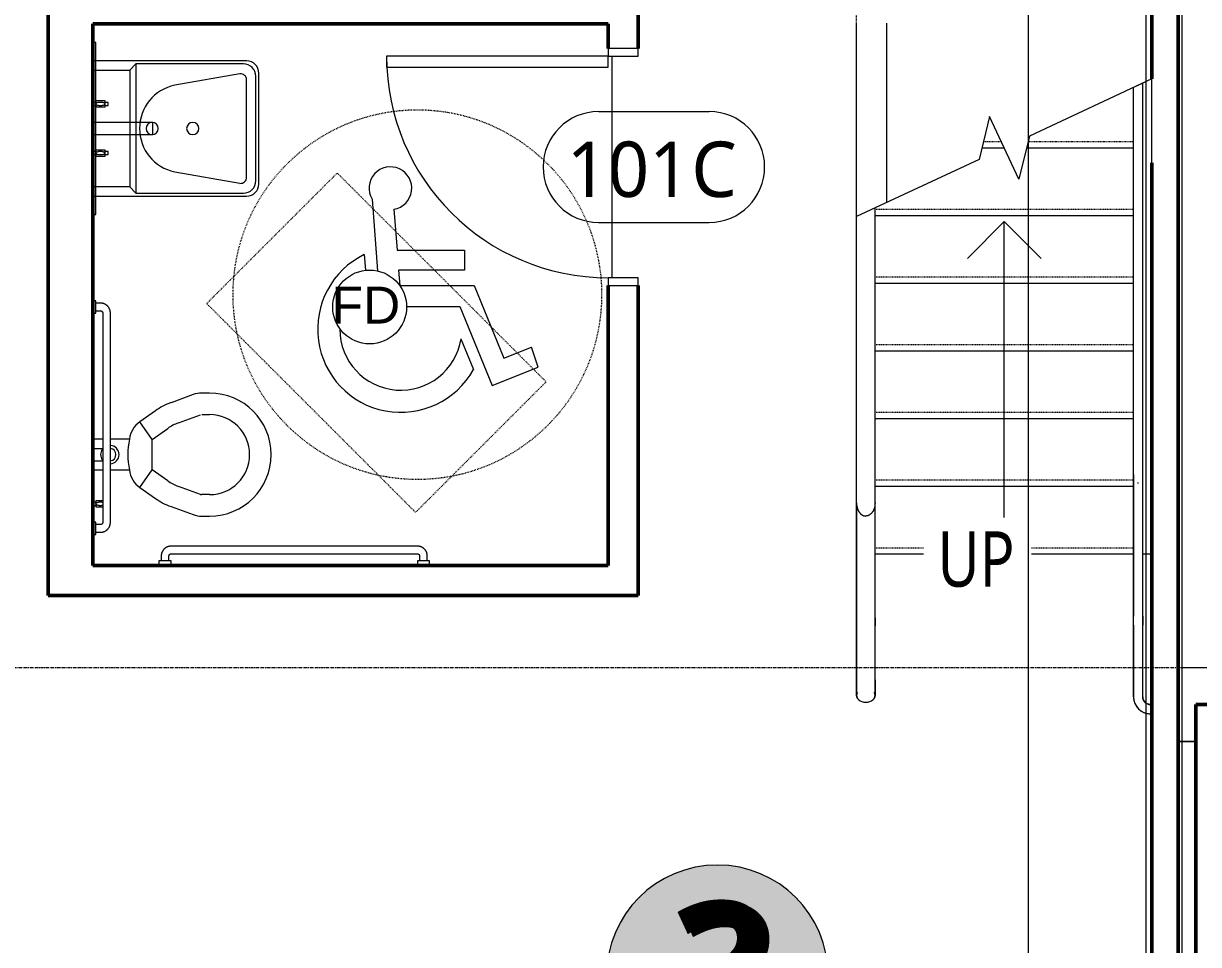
# Model space of a CAD drawing. Header units: inches. Extents: x -1548 to 1644, y -860 to 924.
# Drawn here: x -790.6 to -599.7, y 185.5 to 335.2 of the extents above; entities that cross this region are included whole.
import ezdxf

# ---------------------------------------------------------------- set-up
doc = ezdxf.new("R2010")
doc.units = ezdxf.units.IN
doc.header["$MEASUREMENT"] = 0
for name, pattern in [('Dash', [0.25, 0.125, -0.125]), ('Grid Line', [0.875, 0.5, -0.125, 0.125, -0.125]), ('Overhead 1_16_', [0.101562, 0.0625, -0.039062])]:
    doc.linetypes.add(name, pattern=pattern)
for name, color, linetype, lineweight in [('A-ANNO-NOTE', 131, 'Continuous', 9), ('A-DOOR', 31, 'Continuous', 13), ('A-DOOR-FRAM', 31, 'Continuous', 20), ('A-DOOR-IDEN', 31, 'Continuous', 9), ('A-FLOR', 192, 'Continuous', 13), ('A-FLOR-HRAL', 11, 'Continuous', 9), ('A-WALL', 113, 'Continuous', 13), ('E-ARBL-BNDY', 71, 'Continuous', 9), ('G-ANNO-SYMB', 111, 'Continuous', 9), ('I-WALL', 2, 'Continuous', 13), ('P-SANR-FIXT', 6, 'Continuous', 9), ('Q-SPCQ', 91, 'Continuous', 9), ('S-BEAM', 12, 'Continuous', 9), ('S-GRID', 1, 'Continuous', 9), ('S-STRS', 31, 'Continuous', 9), ('S-STRS-ANNO', 31, 'Continuous', 9), ('S-STRS-IDEN', 31, 'Continuous', 9), ('S-STRS-MBND', 31, 'Overhead 1_16_', 9)]:
    doc.layers.add(name, color=color, linetype=linetype, lineweight=lineweight)
doc.styles.add('Arial_1', font='arial.ttf', dxfattribs={"height": 6})
doc.styles.add('Trebuchet MS', font='trebuc.ttf', dxfattribs={"width": 0.8, "height": 9})
doc.styles.add('Trebuchet MS_1', font='trebuc.ttf', dxfattribs={"height": 9})
doc.styles.add('Trebuchet MS_B_1', font='trebucbd.ttf', dxfattribs={"height": 0.25})

# ---------------------------------------------------------------- blocks, each defined once
blk = doc.blocks.new('Snowdon Towers Sample Structural_rvt-1-L1')
at = {"layer": 'S-BEAM', "color": 7}
blk.add_line((-600.12, 218.5), (-603, 218.5), dxfattribs=at)
blk = doc.blocks.new('Snowdon Towers Sample Electrical_rvt-1-L1')
at = {"layer": 'E-ARBL-BNDY', "color": 253}
for p, q in [((-602.38, 530.38), (-602.38, -354.5)), ((-608.18, 105.25), (-608.18, 513)), ((-602.38, 230.5), (-476.38, 230.5))]:
    blk.add_line(p, q, dxfattribs=at)
blk = doc.blocks.new('WaterClosetConnection - Water Closet Connection-1368669-L1')
at = {"layer": 'P-SANR-FIXT', "color": 7}
for p, q in [((-8.25, 0), (-8.25, -0.5)), ((-7.75, -0.5), (-7.75, 0)), ((-8.5, -0.5), (-8.5, -1.62)), ((-7.5, -0.5), (-8.5, -0.5)), ((-7.5, -1.62), (-7.5, -0.5))]:
    blk.add_line(p, q, dxfattribs=at)
at = {"layer": 'P-SANR-FIXT', "color": 7, "flags": 128}
for points in [[(-8, -0.5), (-8.04, -0.51), (-8.08, -0.54), (-8.11, -0.58), (-8.15, -0.64), (-8.18, -0.72), (-8.2, -0.81), (-8.22, -0.91), (-8.24, -1.02), (-8.25, -1.13), (-8.25, -1.25), (-8.25, -1.37), (-8.24, -1.48), (-8.22, -1.59)], [(-8.11, -0.58), (-8.08, -0.54), (-8.04, -0.51), (-8, -0.5)], [(-7.78, -1.59), (-7.76, -1.48), (-7.75, -1.37), (-7.75, -1.25), (-7.75, -1.13), (-7.76, -1.02), (-7.78, -0.91), (-7.8, -0.81), (-7.82, -0.72), (-7.85, -0.64), (-7.89, -0.58), (-7.92, -0.54), (-7.96, -0.51), (-8, -0.5)], [(-8, -0.5), (-7.96, -0.51), (-7.92, -0.54)]]:
    blk.add_lwpolyline(points, dxfattribs=at)
blk = doc.blocks.new('SinkConnection - Retail Sink-1372993-L1')
at = {"layer": 'P-SANR-FIXT', "color": 7}
for p, q in [((-4.25, 0), (-4.25, -0.5)), ((-3.75, -0.5), (-3.75, 0)), ((-1, 0), (-1, -9.75)), ((1, -9.75), (1, 0)), ((3.75, 0), (3.75, -0.5)), ((4.25, -0.5), (4.25, 0)), ((-4.5, -0.5), (-4.5, -2)), ((-3.5, -0.5), (-4.5, -0.5)), ((-3.5, -2), (-3.5, -0.5)), ((3.5, -0.5), (3.5, -2)), ((4.5, -0.5), (3.5, -0.5)), ((4.5, -2), (4.5, -0.5)), ((-4.5, -2), (-3.5, -2)), ((-4.25, -2), (-4.25, -2.5)), ((-4.25, -2.5), (-4.24, -2.5)), ((-4.25, -2.5), (-3.75, -2.5)), ((-3.76, -2.5), (-3.75, -2.5)), ((-3.75, -2.5), (-3.75, -2)), ((3.5, -2), (4.5, -2)), ((3.75, -2), (3.75, -2.5)), ((3.75, -2.5), (4.25, -2.5)), ((3.75, -2.5), (3.76, -2.5)), ((4.24, -2.5), (4.25, -2.5)), ((4.25, -2.5), (4.25, -2)), ((-1, -9.75), (1, -9.75))]:
    blk.add_line(p, q, dxfattribs=at)
at = {"layer": 'P-SANR-FIXT', "color": 7, "flags": 128}
for points in [[(-4, -0.5), (-4.04, -0.51), (-4.08, -0.54), (-4.11, -0.58), (-4.15, -0.64), (-4.18, -0.72), (-4.2, -0.81), (-4.22, -0.91), (-4.24, -1.02), (-4.25, -1.13), (-4.25, -1.25), (-4.25, -1.37), (-4.24, -1.48), (-4.22, -1.59), (-4.2, -1.69), (-4.18, -1.78), (-4.15, -1.86), (-4.11, -1.92), (-4.08, -1.96), (-4.04, -1.99), (-4, -2)], [(-4.11, -0.58), (-4.08, -0.54), (-4.04, -0.51), (-4, -0.5)], [(-4, -2), (-3.96, -1.99), (-3.92, -1.96), (-3.89, -1.92), (-3.85, -1.86), (-3.82, -1.78), (-3.8, -1.69), (-3.78, -1.59), (-3.76, -1.48), (-3.75, -1.37), (-3.75, -1.25), (-3.75, -1.13), (-3.76, -1.02), (-3.78, -0.91), (-3.8, -0.81), (-3.82, -0.72), (-3.85, -0.64), (-3.89, -0.58), (-3.92, -0.54), (-3.96, -0.51), (-4, -0.5)], [(-4, -0.5), (-3.96, -0.51), (-3.92, -0.54)], [(4, -0.5), (3.96, -0.51), (3.92, -0.54), (3.89, -0.58), (3.85, -0.64), (3.82, -0.72), (3.8, -0.81), (3.78, -0.91), (3.76, -1.02), (3.75, -1.13), (3.75, -1.25), (3.75, -1.37), (3.76, -1.48), (3.78, -1.59), (3.8, -1.69), (3.82, -1.78), (3.85, -1.86), (3.89, -1.92), (3.92, -1.96), (3.96, -1.99), (4, -2)], [(3.89, -0.58), (3.92, -0.54), (3.96, -0.51), (4, -0.5)], [(4, -2), (4.04, -1.99), (4.08, -1.96), (4.11, -1.92), (4.15, -1.86), (4.18, -1.78), (4.2, -1.69), (4.22, -1.59), (4.24, -1.48), (4.25, -1.37), (4.25, -1.25), (4.25, -1.13), (4.24, -1.02), (4.22, -0.91), (4.2, -0.81), (4.18, -0.72), (4.15, -0.64), (4.11, -0.58), (4.08, -0.54), (4.04, -0.51), (4, -0.5)], [(4, -0.5), (4.04, -0.51), (4.08, -0.54)], [(-4, -2), (-4.04, -1.99), (-4.08, -1.96)], [(-3.89, -1.92), (-3.92, -1.96), (-3.96, -1.99), (-4, -2)], [(4, -2), (3.96, -1.99), (3.92, -1.96), (3.89, -1.92)], [(4.08, -1.96), (4.04, -1.99), (4, -2)]]:
    blk.add_lwpolyline(points, dxfattribs=at)
at = {"layer": 'P-SANR-FIXT', "color": 7}
for start, end in [(360, 180), (180, 360)]:
    blk.add_arc((0, -16.25), 1, start, end, dxfattribs=at)
blk = doc.blocks.new('Snowdon Towers Sample Plumbing_rvt-1-L1')
at = {"layer": 'P-SANR-FIXT', "color": 90, "lineweight": 9, "rotation": 89.99999999999991}
for name, p in [('SinkConnection - Retail Sink-1372993-L1', (-779.38, 318.13)), ('WaterClosetConnection - Water Closet Connection-1368669-L1', (-779.38, 265.13))]:
    blk.add_blockref(name, p, dxfattribs=at)
blk = doc.blocks.new('Handrail Type - Handrail_Internal_-1240645-L1')
at = {"layer": 'A-FLOR-HRAL'}
for p, q in [((-610.25, 261.9), (-610.25, 249.4)), ((-608.75, 249.4), (-608.75, 261.9)), ((-609.42, 260.49), (-609.58, 260.49)), ((-610.25, 249.4), (-610.25, 238.88)), ((-608.75, 238.88), (-608.75, 249.4)), ((-610.25, 237.43), (-610.25, 225.75)), ((-608.75, 225.75), (-608.75, 237.43)), ((-607.25, 224.5), (-607.5, 224.5)), ((-607.5, 223), (-607.25, 223))]:
    blk.add_line(p, q, dxfattribs=at)
at = {"layer": 'A-FLOR-HRAL', "flags": 128}
for points in [[(-610.25, 237.43), (-610.25, 237.54), (-610.25, 237.65), (-610.25, 237.76), (-610.25, 237.87), (-610.25, 237.97), (-610.25, 238.08), (-610.25, 238.19), (-610.25, 238.29), (-610.25, 238.4), (-610.25, 238.5), (-610.25, 238.6), (-610.25, 238.7), (-610.25, 238.79), (-610.25, 238.88)], [(-608.75, 238.88), (-608.75, 238.79), (-608.75, 238.69), (-608.75, 238.59), (-608.75, 238.49), (-608.75, 238.39), (-608.75, 238.29), (-608.75, 238.18), (-608.75, 238.07), (-608.75, 237.97), (-608.75, 237.86), (-608.75, 237.75), (-608.75, 237.64), (-608.75, 237.53), (-608.75, 237.43)], [(-610.25, 225.75), (-610.25, 225.64), (-610.24, 225.53), (-610.23, 225.42), (-610.21, 225.31), (-610.2, 225.2), (-610.17, 225.1), (-610.14, 224.99), (-610.11, 224.88), (-610.07, 224.78), (-610.03, 224.68), (-609.99, 224.58), (-609.94, 224.48), (-609.89, 224.38), (-609.83, 224.29), (-609.77, 224.2), (-609.71, 224.11), (-609.64, 224.02), (-609.57, 223.94), (-609.49, 223.86), (-609.42, 223.78), (-609.34, 223.7), (-609.25, 223.63), (-609.17, 223.56), (-609.08, 223.5), (-608.99, 223.44), (-608.89, 223.38), (-608.8, 223.32), (-608.7, 223.27), (-608.6, 223.23), (-608.5, 223.19), (-608.39, 223.15), (-608.29, 223.12), (-608.18, 223.09), (-608.08, 223.06), (-607.97, 223.04), (-607.86, 223.02), (-607.75, 223.01), (-607.64, 223), (-607.53, 223), (-607.5, 223)], [(-607.5, 224.5), (-607.55, 224.5), (-607.6, 224.5), (-607.65, 224.51), (-607.7, 224.52), (-607.75, 224.52), (-607.8, 224.54), (-607.85, 224.55), (-607.89, 224.56), (-607.94, 224.58), (-607.99, 224.6), (-608.03, 224.62), (-608.08, 224.64), (-608.12, 224.67), (-608.16, 224.69), (-608.21, 224.72), (-608.25, 224.75), (-608.29, 224.78), (-608.32, 224.81), (-608.36, 224.84), (-608.4, 224.88), (-608.43, 224.92), (-608.46, 224.95), (-608.49, 224.99), (-608.52, 225.03), (-608.55, 225.07), (-608.58, 225.12), (-608.6, 225.16), (-608.63, 225.21), (-608.65, 225.25), (-608.67, 225.3), (-608.68, 225.34), (-608.7, 225.39), (-608.71, 225.44), (-608.72, 225.49), (-608.73, 225.54), (-608.74, 225.59), (-608.74, 225.64), (-608.75, 225.69), (-608.75, 225.74), (-608.75, 225.75)]]:
    blk.add_lwpolyline(points, dxfattribs=at)
blk = doc.blocks.new('Handrail Type - Handrail_Internal_-V39-L1')
at = {"layer": 'A-FLOR-HRAL'}
for p, q in [((-608.75, 325.49), (-610.25, 324.79)), ((-610.25, 238.49), (-610.25, 324.79)), ((-608.75, 238.49), (-608.75, 325.49)), ((-610.25, 237.43), (-610.25, 238.49)), ((-610.25, 225.75), (-610.25, 237.43)), ((-608.75, 237.43), (-608.75, 238.49)), ((-608.75, 225.75), (-608.75, 237.43)), ((-607.25, 224.5), (-607.5, 224.5)), ((-607.25, 223), (-607.5, 223))]:
    blk.add_line(p, q, dxfattribs=at)
for radius in [2.75, 1.25]:
    blk.add_arc((-607.5, 225.75), radius, 180, 270, dxfattribs=at)
blk = doc.blocks.new('Door-Passage-Single-Flush - 36_ x 84_-2162751-L1')
at = {"layer": 'A-DOOR', "lineweight": 20}
for p, q in [((18, 38.6875), (16.25, 38.6875)), ((16.25, 38.6875), (16.25, 2.6875)), ((18, 2.6875), (18, 38.6875)), ((16.25, 2.6875), (18, 2.6875))]:
    blk.add_line(p, q, dxfattribs=at)
at = {"layer": 'A-DOOR', "lineweight": 9}
blk.add_arc((18, 2.6875), 36, 90, 180, dxfattribs=at)
at = {"layer": 'A-DOOR-FRAM'}
for p, q in [((-18, 2.6875), (-19.25, 2.6875)), ((-19.25, 2.6875), (-19.25, -2.1875)), ((-18, -2.1875), (-18, 2.6875)), ((19.25, 2.6875), (18, 2.6875)), ((18, 2.6875), (18, -2.1875)), ((19.25, -2.1875), (19.25, 2.6875)), ((-19.25, -2.1875), (-18, -2.1875)), ((18, -2.1875), (19.25, -2.1875))]:
    blk.add_line(p, q, dxfattribs=at)
blk = doc.blocks.new('Grab Bar - Grab Bar-474464-L1')
at = {"layer": 'Q-SPCQ'}
for p, q in [((-0.75, 54.62), (-1.5, 54.62)), ((0, 55), (-0.75, 55)), ((-0.75, 55), (-0.75, 53)), ((-3.13, 53), (-3.13, 13)), ((-1.88, 13), (-1.88, 53)), ((-1.5, 53.37), (-0.75, 53.37)), ((-0.75, 53), (0, 53)), ((-0.75, 12.62), (-1.5, 12.62)), ((0, 13), (-0.75, 13)), ((-0.75, 13), (-0.75, 11)), ((-1.5, 11.37), (-0.75, 11.37)), ((-0.75, 11), (0, 11)), ((-7, 3.12), (-41, 3.12)), ((-43, 0.75), (-43, 0.25)), ((-41, 0.75), (-43, 0.75)), ((-42.63, 1.5), (-42.63, 0.75)), ((-41.38, 0.75), (-41.38, 1.5)), ((-41, 1.87), (-7, 1.87)), ((-41, 0.25), (-41, 0.75)), ((-7, 0.75), (-7, 0.25)), ((-5, 0.75), (-7, 0.75)), ((-6.63, 1.5), (-6.63, 0.75)), ((-5.38, 0.75), (-5.38, 1.5)), ((-5, 0.25), (-5, 0.75))]:
    blk.add_line(p, q, dxfattribs=at)
at = {"layer": 'Q-SPCQ', "flags": 128}
for points in [[(-1.5, 54.62), (-1.56, 54.62), (-1.63, 54.62), (-1.69, 54.61), (-1.76, 54.6), (-1.82, 54.59), (-1.89, 54.58), (-1.95, 54.56), (-2.01, 54.54), (-2.07, 54.52), (-2.13, 54.5), (-2.19, 54.47), (-2.25, 54.44), (-2.31, 54.41), (-2.36, 54.38), (-2.42, 54.34), (-2.47, 54.3), (-2.52, 54.26), (-2.57, 54.22), (-2.62, 54.18), (-2.67, 54.13), (-2.71, 54.08), (-2.75, 54.04), (-2.79, 53.98), (-2.83, 53.93), (-2.87, 53.88), (-2.9, 53.82), (-2.93, 53.77), (-2.96, 53.71), (-2.99, 53.65), (-3.01, 53.59), (-3.04, 53.53), (-3.06, 53.47), (-3.07, 53.4), (-3.09, 53.34), (-3.1, 53.28), (-3.11, 53.21), (-3.12, 53.15), (-3.12, 53.08), (-3.13, 53.02), (-3.13, 53)], [(-1.88, 53), (-1.87, 53.01), (-1.87, 53.03), (-1.87, 53.04), (-1.87, 53.06), (-1.87, 53.07), (-1.86, 53.09), (-1.86, 53.1), (-1.86, 53.12), (-1.85, 53.13), (-1.85, 53.15), (-1.84, 53.16), (-1.83, 53.17), (-1.83, 53.19), (-1.82, 53.2), (-1.81, 53.21), (-1.8, 53.22), (-1.79, 53.24), (-1.78, 53.25), (-1.77, 53.26), (-1.76, 53.27), (-1.75, 53.28), (-1.74, 53.29), (-1.73, 53.3), (-1.72, 53.31), (-1.7, 53.32), (-1.69, 53.32), (-1.68, 53.33), (-1.66, 53.34), (-1.65, 53.34), (-1.64, 53.35), (-1.62, 53.35), (-1.61, 53.36), (-1.59, 53.36), (-1.58, 53.37), (-1.56, 53.37), (-1.55, 53.37), (-1.53, 53.37), (-1.52, 53.37), (-1.5, 53.37), (-1.5, 53.37)], [(-3.13, 13), (-3.12, 12.94), (-3.12, 12.87), (-3.11, 12.81), (-3.1, 12.74), (-3.09, 12.68), (-3.08, 12.61), (-3.06, 12.55), (-3.04, 12.49), (-3.02, 12.43), (-3, 12.37), (-2.97, 12.31), (-2.94, 12.25), (-2.91, 12.19), (-2.88, 12.14), (-2.84, 12.08), (-2.8, 12.03), (-2.76, 11.98), (-2.72, 11.93), (-2.68, 11.88), (-2.63, 11.83), (-2.58, 11.79), (-2.54, 11.75), (-2.48, 11.71), (-2.43, 11.67), (-2.38, 11.63), (-2.32, 11.6), (-2.27, 11.57), (-2.21, 11.54), (-2.15, 11.51), (-2.09, 11.49), (-2.03, 11.46), (-1.97, 11.44), (-1.9, 11.43), (-1.84, 11.41), (-1.78, 11.4), (-1.71, 11.39), (-1.65, 11.38), (-1.58, 11.38), (-1.52, 11.37), (-1.5, 11.37)], [(-1.5, 12.62), (-1.51, 12.63), (-1.53, 12.63), (-1.54, 12.63), (-1.56, 12.63), (-1.57, 12.63), (-1.59, 12.64), (-1.6, 12.64), (-1.62, 12.64), (-1.63, 12.65), (-1.65, 12.65), (-1.66, 12.66), (-1.67, 12.67), (-1.69, 12.67), (-1.7, 12.68), (-1.71, 12.69), (-1.72, 12.7), (-1.74, 12.71), (-1.75, 12.72), (-1.76, 12.73), (-1.77, 12.74), (-1.78, 12.75), (-1.79, 12.76), (-1.8, 12.77), (-1.81, 12.78), (-1.82, 12.8), (-1.82, 12.81), (-1.83, 12.82), (-1.84, 12.84), (-1.84, 12.85), (-1.85, 12.86), (-1.85, 12.88), (-1.86, 12.89), (-1.86, 12.91), (-1.87, 12.92), (-1.87, 12.94), (-1.87, 12.95), (-1.87, 12.97), (-1.87, 12.98), (-1.88, 13), (-1.88, 13)], [(-41, 3.12), (-41.06, 3.12), (-41.13, 3.12), (-41.19, 3.11), (-41.26, 3.1), (-41.32, 3.09), (-41.39, 3.08), (-41.45, 3.06), (-41.51, 3.04), (-41.57, 3.02), (-41.63, 3), (-41.69, 2.97), (-41.75, 2.94), (-41.81, 2.91), (-41.86, 2.88), (-41.92, 2.84), (-41.97, 2.8), (-42.02, 2.76), (-42.07, 2.72), (-42.12, 2.68), (-42.17, 2.63), (-42.21, 2.58), (-42.25, 2.54), (-42.29, 2.48), (-42.33, 2.43), (-42.37, 2.38), (-42.4, 2.32), (-42.43, 2.27), (-42.46, 2.21), (-42.49, 2.15), (-42.51, 2.09), (-42.54, 2.03), (-42.56, 1.97), (-42.57, 1.9), (-42.59, 1.84), (-42.6, 1.78), (-42.61, 1.71), (-42.62, 1.65), (-42.62, 1.58), (-42.63, 1.52), (-42.63, 1.5)], [(-5.38, 1.5), (-5.38, 1.56), (-5.38, 1.63), (-5.39, 1.69), (-5.4, 1.76), (-5.41, 1.82), (-5.42, 1.89), (-5.44, 1.95), (-5.46, 2.01), (-5.48, 2.07), (-5.5, 2.13), (-5.53, 2.19), (-5.56, 2.25), (-5.59, 2.31), (-5.62, 2.36), (-5.66, 2.42), (-5.7, 2.47), (-5.74, 2.52), (-5.78, 2.57), (-5.82, 2.62), (-5.87, 2.67), (-5.92, 2.71), (-5.96, 2.75), (-6.02, 2.79), (-6.07, 2.83), (-6.12, 2.87), (-6.18, 2.9), (-6.23, 2.93), (-6.29, 2.96), (-6.35, 2.99), (-6.41, 3.01), (-6.47, 3.04), (-6.53, 3.06), (-6.6, 3.07), (-6.66, 3.09), (-6.72, 3.1), (-6.79, 3.11), (-6.85, 3.12), (-6.92, 3.12), (-6.98, 3.12), (-7, 3.12)], [(-41.38, 1.5), (-41.37, 1.51), (-41.37, 1.53), (-41.37, 1.54), (-41.37, 1.56), (-41.37, 1.57), (-41.36, 1.59), (-41.36, 1.6), (-41.36, 1.62), (-41.35, 1.63), (-41.35, 1.65), (-41.34, 1.66), (-41.33, 1.67), (-41.33, 1.69), (-41.32, 1.7), (-41.31, 1.71), (-41.3, 1.72), (-41.29, 1.74), (-41.28, 1.75), (-41.27, 1.76), (-41.26, 1.77), (-41.25, 1.78), (-41.24, 1.79), (-41.23, 1.8), (-41.22, 1.81), (-41.2, 1.82), (-41.19, 1.82), (-41.18, 1.83), (-41.16, 1.84), (-41.15, 1.84), (-41.14, 1.85), (-41.12, 1.85), (-41.11, 1.86), (-41.09, 1.86), (-41.08, 1.87), (-41.06, 1.87), (-41.05, 1.87), (-41.03, 1.87), (-41.02, 1.87), (-41, 1.87), (-41, 1.87)], [(-7, 1.87), (-6.99, 1.87), (-6.97, 1.87), (-6.96, 1.87), (-6.94, 1.87), (-6.93, 1.87), (-6.91, 1.86), (-6.9, 1.86), (-6.88, 1.86), (-6.87, 1.85), (-6.85, 1.85), (-6.84, 1.84), (-6.83, 1.83), (-6.81, 1.83), (-6.8, 1.82), (-6.79, 1.81), (-6.78, 1.8), (-6.76, 1.79), (-6.75, 1.78), (-6.74, 1.77), (-6.73, 1.76), (-6.72, 1.75), (-6.71, 1.74), (-6.7, 1.73), (-6.69, 1.72), (-6.68, 1.7), (-6.68, 1.69), (-6.67, 1.68), (-6.66, 1.66), (-6.66, 1.65), (-6.65, 1.64), (-6.65, 1.62), (-6.64, 1.61), (-6.64, 1.59), (-6.63, 1.58), (-6.63, 1.56), (-6.63, 1.55), (-6.63, 1.53), (-6.63, 1.52), (-6.63, 1.5), (-6.63, 1.5)]]:
    blk.add_lwpolyline(points, dxfattribs=at)
blk = doc.blocks.new('Toilet-Commercial-Wall-3D - 19_ Seat Height-2175725-L1')
at = {"layer": 'P-SANR-FIXT'}
for p, q in [((5.94, 22.62), (5.94, 21.33)), ((9.44, 21.33), (9.44, 22.62)), ((10.79, 17.54), (9.47, 21.16)), ((22.41, 21.16), (21.1, 17.54)), ((22.44, 22.62), (22.44, 21.33)), ((25.94, 21.33), (25.94, 22.62)), ((6.18, 19.96), (7.5, 16.35)), ((24.38, 16.35), (25.7, 19.96)), ((13.47, 13.27), (11.69, 15.81)), ((20.19, 15.81), (18.42, 13.27)), ((8.82, 13.8), (10.6, 11.26)), ((21.28, 11.26), (23.06, 13.8)), ((13.47, 13.27), (10.6, 11.26)), ((18.42, 13.27), (13.47, 13.27)), ((21.28, 11.26), (18.42, 13.27)), ((13.44, 9.58), (13.44, 6.5)), ((18.44, 6.49), (18.44, 9.58)), ((13.44, 5.25), (13.44, 3.63)), ((14.94, 3.63), (14.94, 5.25)), ((16.94, 3.63), (16.94, 5.25)), ((18.44, 3.63), (18.44, 5.25))]:
    blk.add_line(p, q, dxfattribs=at)
for centre, radius, start, end in [((15.94, 22.62), 10, 90, 180), ((15.94, 22.62), 10, 0, 90), ((15.94, 22.62), 6.5, 90, 180), ((15.94, 22.62), 6.5, 0, 90), ((9.94, 21.33), 4, 180, 200), ((21.94, 21.33), 0.5, 340, 0), ((21.94, 21.33), 4, 340, 0), ((17.83, 20.11), 7.5, 200, 215), ((14.05, 20.11), 7.5, 325, 340), ((17.83, 20.11), 11, 200, 215), ((14.05, 20.11), 11, 325, 340), ((13.88, 13.56), 4, 215, 263.7549), ((15.94, 21.96), 12.62, 258.5767, 281.4233), ((18.01, 13.56), 4, 276.2451, 325), ((15.94, 6.4), 1.5, 3.6482, 175.9977), ((15.94, 6.41), 0.996, 5.9913, 174.0087), ((15.94, 6.4), 1.5, 233.8578, 306.1422)]:
    blk.add_arc(centre, radius, start, end, dxfattribs=at)
blk = doc.blocks.new('Sink-Wall-Barrier Free-3D - 22_ x 27_-2175726-L1')
at = {"layer": 'P-SANR-FIXT'}
for p, q in [((22.06, 27.63), (4.06, 27.63)), ((21.56, 27.13), (4.56, 27.13)), ((2.06, 25.63), (2.06, 0.63)), ((2.56, 25.12), (2.56, 7.63)), ((20.97, 25.63), (5.15, 25.63)), ((23.56, 7.63), (23.56, 25.12)), ((24.06, 0.63), (24.06, 25.63)), ((4.15, 24.54), (6.02, 13.95)), ((20.1, 13.95), (21.96, 24.54)), ((2.56, 7.63), (3.56, 6.63)), ((2.56, 7.63), (23.56, 7.63)), ((3.56, 6.63), (22.56, 6.63)), ((3.56, 0.63), (3.56, 6.63)), ((23.56, 7.63), (22.56, 6.63)), ((22.56, 6.63), (22.56, 0.63))]:
    blk.add_line(p, q, dxfattribs=at)
for centre, radius, start, end in [((4.06, 25.63), 2, 90, 180), ((4.56, 25.12), 2, 90, 180), ((21.56, 25.12), 2, 360, 90), ((22.06, 25.63), 2, 360, 90), ((5.15, 24.63), 1, 90, 185), ((20.97, 24.63), 1, 355, 90), ((13.06, 15.42), 7.19, 191.7466, 348.2534), ((13.06, 10.28), 0.985, 0, 180), ((13.06, 10.28), 0.985, 180, 0)]:
    blk.add_arc(centre, radius, start, end, dxfattribs=at)
blk = doc.blocks.new('Mirror - 28_ x 48_-2175727-L1')
at = {"layer": 'Q-SPCQ'}
for p, q in [((14.96, 4.12), (-13.04, 4.12)), ((-13.04, 4.12), (-13.04, 3.63)), ((14.96, 3.63), (14.96, 4.12)), ((-13.04, 3.63), (14.96, 3.63))]:
    blk.add_line(p, q, dxfattribs=at)
blk = doc.blocks.new('Top Rail Type - Top Rail_Internal_-1270820-L1')
at = {"layer": 'A-FLOR-HRAL'}
for p, q in [((-655.25, 257.27), (-655.25, 249)), ((-652.25, 249), (-652.25, 257.27)), ((-655.25, 249), (-655.25, 238.61)), ((-652.25, 238.61), (-652.25, 249)), ((-655.25, 237.29), (-655.25, 228.5)), ((-652.25, 228.5), (-652.25, 237.29)), ((-655.25, 226.19), (-655.25, 226)), ((-655.25, 226), (-655.25, 226.19)), ((-655.25, 226), (-655.24, 226.1)), ((-655.24, 226.1), (-655.25, 226)), ((-652.26, 226.06), (-652.25, 226)), ((-652.25, 226), (-652.26, 226.06)), ((-652.25, 226), (-652.25, 226.19)), ((-652.25, 226.19), (-652.25, 226))]:
    blk.add_line(p, q, dxfattribs=at)
at = {"layer": 'A-FLOR-HRAL', "flags": 128}
for points in [[(-655.25, 237.29), (-655.25, 237.97), (-655.25, 238.61)], [(-655.25, 238.61), (-655.25, 237.97), (-655.25, 237.29)], [(-652.25, 238.61), (-652.25, 237.97), (-652.25, 237.29)], [(-652.25, 237.29), (-652.25, 237.97), (-652.25, 238.61)], [(-655.25, 226), (-655.25, 226.19), (-655.25, 226.73), (-655.25, 227.54), (-655.25, 228.5)], [(-655.25, 228.5), (-655.25, 227.54), (-655.25, 226.73), (-655.25, 226.19), (-655.25, 226)], [(-652.25, 228.5), (-652.25, 227.54), (-652.25, 226.73), (-652.25, 226.19), (-652.25, 226)], [(-652.25, 226), (-652.25, 226.19), (-652.25, 226.73), (-652.25, 227.54), (-652.25, 228.5)], [(-655.1, 225.51), (-655.21, 225.75), (-655.25, 226)], [(-655.25, 226), (-655.21, 225.75), (-655.1, 225.51), (-654.92, 225.3), (-654.69, 225.12), (-654.4, 224.99), (-654.08, 224.9), (-653.75, 224.88)], [(-655.12, 226.45), (-655.21, 226.25), (-655.23, 226.12)], [(-653.75, 224.88), (-653.42, 224.9), (-653.1, 224.99), (-652.81, 225.12), (-652.58, 225.3), (-652.4, 225.51), (-652.29, 225.75), (-652.25, 226)], [(-652.25, 226), (-652.29, 225.75), (-652.4, 225.51)], [(-652.27, 226.13), (-652.29, 226.25), (-652.38, 226.45)]]:
    blk.add_lwpolyline(points, dxfattribs=at)
at = {"layer": 'A-FLOR-HRAL'}
for points, knots in [([(-655.25, 257.27), (-655.25, 257.11), (-655.22, 256.79), (-655.14, 256.44), (-655.06, 256.22), (-655.01, 256.11), (-654.96, 256), (-654.9, 255.9), (-654.83, 255.8), (-654.76, 255.7), (-654.69, 255.61), (-654.62, 255.53), (-654.56, 255.48), (-654.5, 255.43), (-654.42, 255.37), (-654.32, 255.3), (-654.21, 255.24), (-654.11, 255.2), (-653.95, 255.16), (-653.83, 255.15), (-653.75, 255.14)], [0, 0, 0, 0, 0.166667, 0.333333, 0.375, 0.416667, 0.458333, 0.5, 0.541667, 0.583333, 0.625, 0.666667, 0.6875, 0.708333, 0.75, 0.791667, 0.833333, 0.875, 0.916667, 1, 1, 1, 1]), ([(-652.25, 257.27), (-652.25, 257.11), (-652.28, 256.79), (-652.36, 256.44), (-652.44, 256.22), (-652.49, 256.11), (-652.54, 256), (-652.6, 255.9), (-652.67, 255.8), (-652.74, 255.7), (-652.81, 255.61), (-652.88, 255.53), (-652.94, 255.48), (-653, 255.43), (-653.08, 255.37), (-653.18, 255.3), (-653.29, 255.24), (-653.39, 255.2), (-653.55, 255.16), (-653.67, 255.15), (-653.75, 255.14)], [-1, -1, -1, -1, -0.833333, -0.666667, -0.625, -0.583333, -0.541667, -0.5, -0.458333, -0.416667, -0.375, -0.333333, -0.3125, -0.291667, -0.25, -0.208333, -0.166667, -0.125, -0.083333, 0, 0, 0, 0])]:
    blk.add_open_spline(points, degree=3, knots=knots, dxfattribs=at)
blk = doc.blocks.new('Top Rail Type - Top Rail_Internal_-V41-L1')
at = {"layer": 'A-FLOR-HRAL'}
for p, q in [((-652.25, 305.21), (-655.25, 303.81)), ((-655.25, 238.61), (-655.25, 303.81)), ((-652.25, 238.61), (-652.25, 305.21)), ((-655.25, 237.29), (-655.25, 238.61)), ((-655.25, 228.5), (-655.25, 237.29)), ((-652.25, 237.29), (-652.25, 238.61)), ((-652.25, 228.5), (-652.25, 237.29)), ((-655.25, 227.37), (-655.25, 227.06)), ((-652.25, 227.37), (-652.25, 227.06)), ((-655.25, 226.42), (-655.25, 226.33)), ((-655.25, 226.11), (-655.25, 226)), ((-655.25, 226.11), (-655.25, 226)), ((-652.25, 226.42), (-652.25, 226.33)), ((-652.25, 226.11), (-652.25, 226)), ((-652.25, 226.11), (-652.25, 226))]:
    blk.add_line(p, q, dxfattribs=at)
blk = doc.blocks.new('Wheel Chair Circle - Wheel Chair Circle-732803-L1')
at = {"layer": 'Q-SPCQ'}
for p, q in [((-7.36, 15.53), (-6.47, 3.86)), ((-3.8, 13.88), (-3.3, 7.23)), ((-8.63, 6.51), (-8.44, 3.96)), ((-3.3, 7.23), (7.68, 7.23)), ((7.68, 7.23), (7.68, 3.99)), ((-3.05, 3.99), (-2.86, 1.51)), ((7.68, 3.99), (-3.05, 3.99)), ((-2.86, 1.51), (9.23, 1.51)), ((9.23, 1.51), (14.05, -10.34)), ((-1.76, -1.91), (6.93, -1.91)), ((6.93, -1.91), (12.16, -14.78)), ((7.09, -7.17), (9.12, -12.16)), ((14.05, -10.34), (18.53, -8.55)), ((19.64, -11.79), (18.53, -8.55)), ((12.16, -14.78), (19.64, -11.79))]:
    blk.add_line(p, q, dxfattribs=at)
at = {"layer": 'Q-SPCQ', "linetype": 'Dash'}
for start, end in [(360, 180), (180, 360)]:
    blk.add_arc((0, 0), 30, start, end, dxfattribs=at)
at = {"layer": 'Q-SPCQ'}
for centre, radius, start, end in [((-4.38, 17.3), 3.47, 279.5296, 210.6777), ((-2.69, -5.62), 13.51, 116.094, 331.0081), ((-2.69, -5.62), 9.91, 180.0228, 350.9794)]:
    blk.add_arc(centre, radius, start, end, dxfattribs=at)
blk = doc.blocks.new('ADA Clear Space - ADA Clear Space-1382689-L1')
at = {"layer": 'Q-SPCQ', "linetype": 'Dash'}
for p, q in [((-15, -24), (-15, 24)), ((-15, 24), (15, 24)), ((15, 24), (15, -24)), ((15, -24), (-15, -24))]:
    blk.add_line(p, q, dxfattribs=at)
blk = doc.blocks.new('Door Tag - Door Tag-2240266-L1')
at = {"layer": 'A-DOOR-IDEN'}
for p, q in [((-0.09375, 0.09375), (0.09375, 0.09375)), ((-0.09375, -0.09375), (0.09375, -0.09375))]:
    blk.add_line(p, q, dxfattribs=at)
for centre, start, end in [((-0.09375, 0), 90, 270), ((0.09375, 0), 270, 90)]:
    blk.add_arc(centre, 0.09375, start, end, dxfattribs=at)
blk = doc.blocks.new('Help Button - Select for Help Link-2350001-L1')
at = {"layer": 'A-ANNO-NOTE'}
h = blk.add_hatch(color=256, dxfattribs=at)
edge = h.paths.add_edge_path()
edge.add_arc((0, 0), 0.1875, 0, 180)
edge.add_arc((0, 0), 0.1875, 180, 360)
at = {"layer": 'A-ANNO-NOTE', "lineweight": 20}
for start, end in [(360, 180), (180, 360)]:
    blk.add_arc((0, 0), 0.1875, start, end, dxfattribs=at)
at = {"layer": 'A-ANNO-NOTE', "char_height": 0.25, "width": 0.183062, "attachment_point": 1, "style": 'Trebuchet MS_B_1'}
for insert in [(-0.0685, 0.1258), (-0.0595, 0.1207)]:
    blk.add_mtext('\\fTrebuchet MS|b1|i0|c0|p34|;?', dxfattribs=dict(at, insert=insert))

msp = doc.modelspace()

# ---------------------------------------------------------------- linework, layer by layer
at = {"layer": 'A-ANNO-NOTE'}
msp.add_circle((-734.375, 289.125), 6, dxfattribs=at)
at = {"layer": 'A-FLOR'}
msp.add_line((-695, 329.875), (-695, 293.875), dxfattribs=at)
at = {"layer": 'A-WALL', "lineweight": 50}
for p, q in [((-607.25, 428.375), (-607.25, 326.19138)), ((-603, 117.5), (-603, 428.375)), ((-607.25, 312.57034), (-607.25, 114.375))]:
    msp.add_line(p, q, dxfattribs=at)
at = {"layer": 'A-WALL'}
msp.add_line((-603, 218.5), (-600.125, 218.5), dxfattribs=at)
at = {"layer": 'I-WALL', "lineweight": 50}
for p, q in [((-690.75, 331.125), (-690.75, 344)), ((-786.625, 242.25), (-786.625, 342.5)), ((-779.375, 335.125), (-779.375, 247.125)), ((-695.625, 335.125), (-779.375, 335.125)), ((-695.625, 335.125), (-695.625, 331.125)), ((-695.625, 292.625), (-695.625, 247.125)), ((-690.75, 242.25), (-690.75, 292.625)), ((-779.375, 247.125), (-695.625, 247.125)), ((-690.75, 242.25), (-786.625, 242.25)), ((-600.125, 117.5), (-600.125, 224.5)), ((-600.125, 224.5), (-597, 224.5))]:
    msp.add_line(p, q, dxfattribs=at)
at = {"layer": 'I-WALL'}
for p, q in [((-655.25, 303.80862), (-655.25, 335.27135)), ((-650.375, 335.27135), (-650.375, 306.08187))]:
    msp.add_line(p, q, dxfattribs=at)
at = {"layer": 'S-GRID', "linetype": 'Grid Line'}
msp.add_line((-1479.1199, 230.5), (1029.23722, 230.5), dxfattribs=at)
at = {"layer": 'S-STRS'}
for p, q in [((-607.25, 312.57034), (-607.25, 326.19138)), ((-634.86619, 315), (-631.25, 315)), ((-627.63381, 315), (-610.25, 315)), ((-652.25, 304), (-610.25, 304)), ((-652.25, 293), (-610.25, 293)), ((-652.25, 282), (-610.25, 282)), ((-652.25, 271), (-610.25, 271)), ((-652.25, 260), (-610.25, 260)), ((-652.25, 249), (-610.25, 249)), ((-608.75, 249), (-607.25, 249))]:
    msp.add_line(p, q, dxfattribs=at)
at = {"layer": 'S-STRS', "linetype": 'Overhead 1_16_'}
for p, q in [((-634.62316, 316), (-631.71631, 316)), ((-627.39078, 316), (-610.25, 316)), ((-652.25, 305), (-610.25, 305)), ((-652.25, 294), (-610.25, 294)), ((-652.25, 283), (-610.25, 283)), ((-652.25, 272), (-610.25, 272)), ((-652.25, 261), (-610.25, 261)), ((-652.25, 250), (-610.25, 250))]:
    msp.add_line(p, q, dxfattribs=at)
at = {"layer": 'S-STRS-ANNO'}
for p, q in [((-631.25, 303), (-637.25, 297)), ((-631.25, 293), (-631.25, 303)), ((-631.25, 303), (-625.25, 297)), ((-631.25, 282), (-631.25, 293)), ((-631.25, 271), (-631.25, 282)), ((-631.25, 260), (-631.25, 271)), ((-631.25, 249), (-631.25, 260))]:
    msp.add_line(p, q, dxfattribs=at)
at = {"layer": 'S-STRS-MBND'}
for p, q in [((-655.25, 303.80862), (-655.25, 414)), ((-607.25, 326.19138), (-607.25, 414))]:
    msp.add_line(p, q, dxfattribs=at)
at = {"layer": 'S-STRS-MBND', "linetype": 'Continuous'}
for p, q in [((-607.25, 326.19138), (-627.17161, 316.90178)), ((-633.62723, 320.09798), (-635.32839, 313.09822)), ((-628.87277, 309.90202), (-633.62723, 320.09798)), ((-627.17161, 316.90178), (-628.87277, 309.90202)), ((-635.32839, 313.09822), (-655.25, 303.80862))]:
    msp.add_line(p, q, dxfattribs=at)

# ---------------------------------------------------------------- block references
at = {"lineweight": 5}
for name in ['Snowdon Towers Sample Electrical_rvt-1-L1', 'Snowdon Towers Sample Plumbing_rvt-1-L1', 'Snowdon Towers Sample Structural_rvt-1-L1']:
    msp.add_blockref(name, (0, 0), dxfattribs=at)
at = {"layer": 'A-ANNO-NOTE', "xscale": 96, "yscale": 96, "zscale": 96}
msp.add_blockref('Help Button - Select for Help Link-2350001-L1', (-677.8624, 180.41878), dxfattribs=at)
at = {"layer": 'A-DOOR', "rotation": 89.99999999999991}
msp.add_blockref('Door-Passage-Single-Flush - 36_ x 84_-2162751-L1', (-692.9375, 311.875), dxfattribs=at)
at = {"layer": 'A-DOOR-IDEN', "xscale": 95.99999999999994, "yscale": 95.99999999999994, "zscale": 95.99999999999994}
msp.add_blockref('Door Tag - Door Tag-2240266-L1', (-688.1875, 311.875), dxfattribs=at)
at = {"layer": 'A-FLOR-HRAL'}
for name in ['Handrail Type - Handrail_Internal_-V39-L1', 'Top Rail Type - Top Rail_Internal_-V41-L1', 'Handrail Type - Handrail_Internal_-1240645-L1', 'Top Rail Type - Top Rail_Internal_-1270820-L1']:
    msp.add_blockref(name, (0, 0), dxfattribs=at)
at = {"layer": 'P-SANR-FIXT', "rotation": 269.9999999999999}
for name, p in [('Sink-Wall-Barrier Free-3D - 22_ x 27_-2175726-L1', (-780, 331.18365)), ('Toilet-Commercial-Wall-3D - 19_ Seat Height-2175725-L1', (-783, 281.06607))]:
    msp.add_blockref(name, p, dxfattribs=at)
at = {"layer": 'Q-SPCQ'}
for name, p, rotation in [('Mirror - 28_ x 48_-2175727-L1', (-783, 319.0884), 269.9999999999999), ('ADA Clear Space - ADA Clear Space-1382689-L1', (-733.27902, 283.31767), 44.99999999999948), ('Grab Bar - Grab Bar-474464-L1', (-779.625, 247.125), 269.9999999999998)]:
    msp.add_blockref(name, p, dxfattribs=dict(at, rotation=rotation))
msp.add_blockref('Wheel Chair Circle - Wheel Chair Circle-732803-L1', (-726.625, 291.125), dxfattribs=at)

# ---------------------------------------------------------------- texts
at = {"layer": 'A-ANNO-NOTE', "insert": (-740.57568, 292.42704), "char_height": 6, "width": 13.938, "attachment_point": 1, "style": 'Arial_1'}
msp.add_mtext('FD', dxfattribs=at)
at = {"layer": 'A-DOOR-IDEN', "char_height": 9, "attachment_point": 1, "style": 'Trebuchet MS_1'}
for s, insert, width in [('101', (-702.36425, 316.00591), 24.543), ('C', (-682.11425, 316.00591), 9.393)]:
    msp.add_mtext(s, dxfattribs=dict(at, insert=insert, width=width))

# ---------------------------------------------------------------- next in the draw order: texts
at = {"layer": 'S-STRS-IDEN', "insert": (-642.1012, 252.65303), "char_height": 9, "width": 13.0214342, "attachment_point": 1, "line_spacing_factor": 1.048425, "style": 'Trebuchet MS', "bg_fill": 3, "box_fill_scale": 1.25, "bg_fill_color": 9, "bg_fill_true_color": 13158600, "bg_fill_transparency": 0}
msp.add_mtext('UP', dxfattribs=at)

# ---------------------------------------------------------------- next in the draw order: linework, layer by layer
at = {"layer": 'G-ANNO-SYMB'}
msp.add_line((-627.28888, -454.5), (-627.28888, 721.5), dxfattribs=at)

doc.saveas('drawing.dxf')
